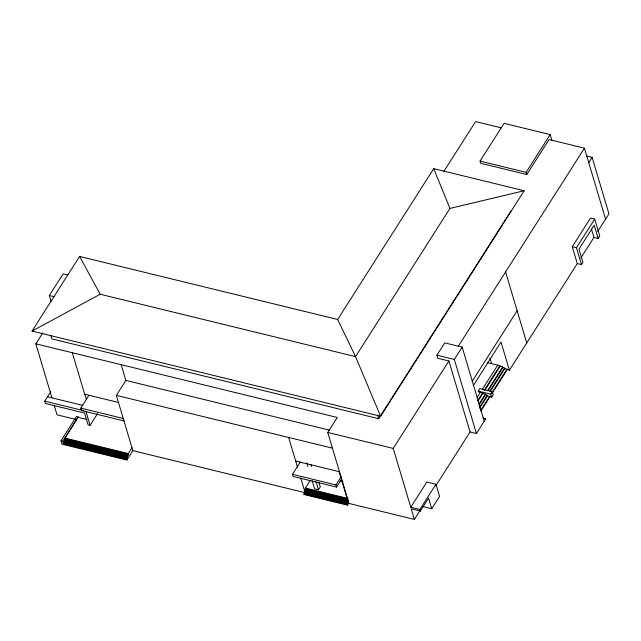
<?xml version="1.0" encoding="UTF-8"?>
<svg xmlns="http://www.w3.org/2000/svg" width="641" height="641" viewBox="0 0 641 641"><rect width="100%" height="100%" fill="white"/><g stroke="black" fill="none" stroke-linecap="round" stroke-linejoin="round"><path stroke-width="0.96" d="M51.016 301.198L49.317 295.509L63.122 273.827L67.802 274.973M380.594 416.233L32.05 331.077L79.58 256.44L337.655 319.482L355.555 356.636L380.594 416.233L524.178 190.746L433.709 168.647L337.655 319.482M51.961 397.861L35.848 343.832L42.827 332.879M97.496 413.661L90.085 425.295L88.097 424.815L84.588 413.052L45.439 403.485L44.734 401.146L50.679 391.811M124.306 420.985L81.519 410.528L80.79 408.093L89.003 395.193M60.967 440.848L76.471 416.506L78.194 416.93L65.118 438.14L63.507 444.013L126.67 459.445L126.846 460.014L61.961 444.165L60.967 440.848L62.698 441.272L63.683 444.59M62.698 441.272L78.194 416.93M126.846 460.014L132.823 450.631L116.35 395.361L125.868 380.409L121.181 364.681M126.67 459.445L128.272 453.564L131.974 447.763M443.901 171.371L475.598 121.582L501.118 127.815M524.178 190.746L449.934 208.429L355.555 356.636L100.196 294.251L32.05 331.077M605.577 219.166L584.416 148.167L549.081 139.538L526.79 174.536L480.718 163.279L480.069 161.091L504.106 123.344L550.178 134.594L551.869 140.275M341.781 478.939L336.581 487.096L293.105 476.479L292.464 474.316L300.26 462.081M348.912 503.417L327.751 432.427L337.27 417.467L35.848 343.832M348.079 501.639L304.603 491.014L305.404 488.081L310.204 480.55M300.693 477.898L304.771 491.583L303.962 494.515L347.438 505.132L348.584 503.337L339.137 471.656L295.661 461.031M312.159 480.518L314.651 488.891L318.433 489.812L320.3 486.888L318.914 482.232M526.79 174.536L526.141 172.349L550.178 134.594M336.581 487.096L335.94 484.941L341.14 476.776M50.815 335.235L51.905 338.881L378.719 418.725L417.948 357.117M419.022 355.435L510.917 211.121M435.792 485.798L470.069 431.97L448.9 360.979L437.859 358.279L436.938 355.178L444.774 342.863L462.169 347.118L484.259 421.209M347.438 505.132L348.247 502.199L304.771 491.583M348.584 503.337L414.39 519.418L411.234 508.834L420.368 511.061L419.895 509.475L410.761 507.239L393.221 448.42L448.9 360.979M458.355 346.132L584.416 148.167M470.069 431.97L476.415 433.524L454.333 359.433L462.169 347.118M588.734 162.662L592.108 157.365L586.363 155.963M472.064 381.539L517.151 310.741M473.25 385.602L501.014 342.006L509.411 370.186L504.836 368.543L502.664 366.956L500.092 366.332L499.908 365.715L487.817 362.758M478.282 391.09L479.869 388.59L492.288 391.627L493.225 394.744L491.631 397.244L487.537 395.713L485.365 394.127L482.793 393.502L482.609 392.885L478.515 391.883L478.282 391.09L490.702 394.119L491.631 397.244M509.411 370.186L577.301 263.579L572.269 246.713L590.513 218.06L594.696 219.086L599.728 235.952L598.149 238.428L593.967 237.41L591.435 228.917M477.216 397.356L480.405 392.34M482.521 389.031L497.712 365.17M477.817 400.401L482.609 392.885M484.195 390.385L499.908 365.715M478.002 401.026L482.793 393.502M484.908 390.185L500.092 366.332M410.761 507.239L426.81 482.032L435.952 484.259L439.582 496.438L431.738 508.754L422.595 506.518M577.301 263.579L581.483 264.597L576.451 247.73L594.696 219.086M478.979 404.159L485.365 394.127M487.472 390.81L502.664 366.956M479.148 404.727L485.533 394.696M488.17 390.561L502.832 367.525M479.917 406.843L487.368 395.144M490.004 391.01L504.667 367.974M479.556 408.253L487.537 395.713M490.173 391.571L504.836 368.543M490.702 394.119L492.288 391.627M480.694 410.456L489.74 396.25M491.855 392.933L507.039 369.08M480.862 411.025L489.908 396.819M492.024 393.502L507.207 369.649M419.895 509.475L435.952 484.259M414.39 519.418L420.544 509.747M580.85 258.011L593.967 237.41M597.652 231.609L608.95 213.87L592.108 157.365M420.368 511.061L428.581 498.169L431.738 508.754M581.483 264.597L582.933 262.321L578.991 249.117L594.207 225.223L598.149 238.428M476.415 433.524L485.686 418.966L482.961 417.908M480.069 161.091L526.141 172.349M572.269 246.713L576.451 247.73M436.938 355.178L454.333 359.433M49.317 295.509L53.996 296.655M483.787 418.501L485.686 418.966M125.868 380.409L329.37 430.127M327.751 432.427L393.221 448.42M116.35 395.361L332.439 448.155M118.954 402.572L84.668 394.199L72.313 352.734M47.514 396.779L82.865 405.408M80.79 408.093L123.585 418.549M44.734 401.146L83.963 410.729M340.018 481.062L342.919 481.768M78.33 417.379L87.016 419.502M75.598 419.366L57.017 414.831L54.293 405.689M292.464 474.316L335.94 484.941M305.404 488.081L347.911 498.466M305.573 488.65L348.079 499.035M305.004 489.548L347.51 499.932M305.172 490.117L348.648 500.741M132.823 450.631L347.67 503.097M304.371 493.049L347.847 503.666M303.794 493.947L347.27 504.563M65.118 438.14L128.272 453.564M65.278 438.692L128.44 454.124M64.709 439.59L127.871 455.022M64.885 440.175L128.04 455.599M64.308 441.072L127.471 456.496M64.485 441.641L127.647 457.073M63.908 442.538L127.07 457.97M64.084 443.115L127.247 458.547M79.58 256.44L100.196 294.251M433.709 168.647L449.934 208.429M505.589 271.96L526.75 342.959M489.94 357.958L491.647 363.695M377.637 415.08L378.719 418.725M310.941 464.693L311.494 466.552M315.933 481.439L318.433 489.812M306.887 462.842L307.992 466.56M288.634 437.45L297.616 467.593M84.908 394.263L86.407 399.271M85.878 411.193L90.085 425.295"/></g></svg>
